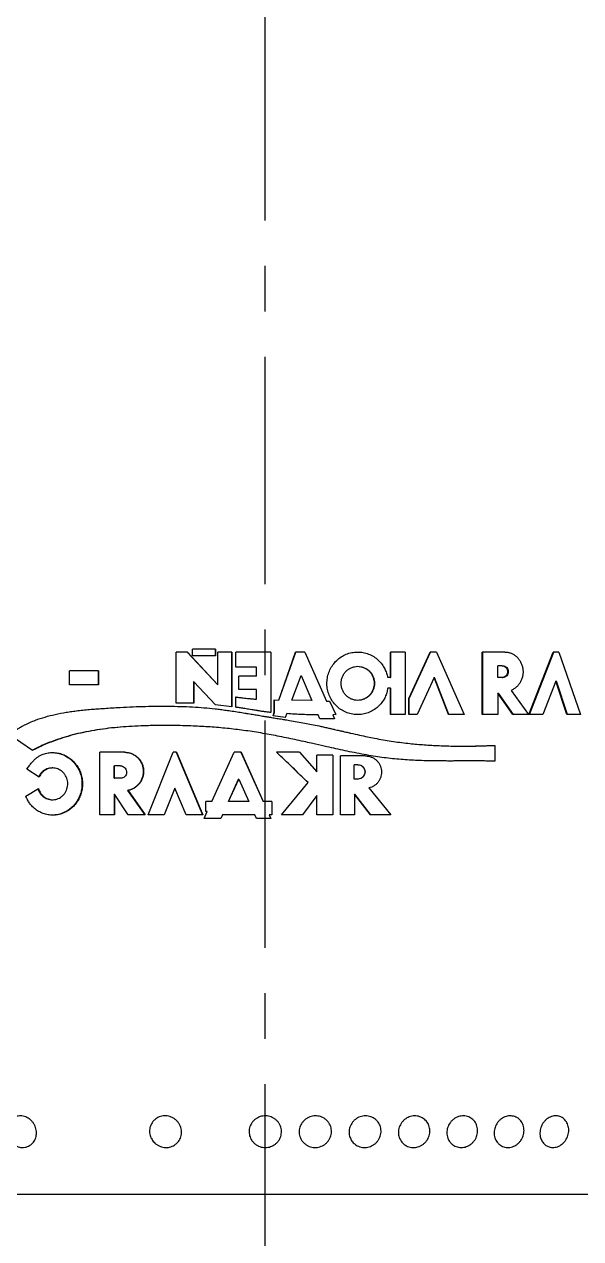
# Model space of a CAD drawing. Header units: millimetres. Extents: x 8 to 862, y 8 to 585.
# Drawn here: x 725.7 to 756.8, y 201.1 to 268.9 of the extents above; entities that cross this region are included whole.
import ezdxf

# ---------------------------------------------------------------- set-up
doc = ezdxf.new("R2010")
doc.units = ezdxf.units.MM
doc.linetypes.add('CENTERX2', pattern=[20.32, 12.7, -2.54, 2.54, -2.54])
doc.layers.add('CENTERLINE', color=4, linetype='CENTERX2')
doc.layers.add('HATCH', color=3, linetype='Continuous')
doc.layers.add('OUTLINE', color=7, linetype='Continuous', lineweight=25)

msp = doc.modelspace()

# ---------------------------------------------------------------- hatches: boundary and pattern name
at = {"layer": 'HATCH'}
h = msp.add_hatch(dxfattribs=at)
h.set_pattern_fill('NET', color=256, angle=45, style=0)
edge = h.paths.add_edge_path(flags=0)
edge.add_line((759.48174, 410.83639), (753.43321, 410.83639))
edge.add_line((753.43321, 410.83639), (754.16571, 402.14876))
edge.add_spline(control_points=[(754.16571, 402.14876), (754.21739, 401.53585), (754.288, 400.92328), (754.46779, 399.69886), (754.57736, 399.08526), (754.96211, 397.26135), (755.29252, 396.06765), (755.69625, 394.896)], knot_values=[0, 0, 0, 0, 0.25, 0.25, 0.5, 0.5, 1, 1, 1, 1], weights=[1, 1, 1, 1, 1, 1, 1, 1], degree=3, periodic=0)
edge.add_spline(control_points=[(755.69625, 394.896), (756.10223, 393.71779), (756.46009, 392.52157), (756.92346, 390.69975), (757.06566, 390.0879), (757.32516, 388.85486), (757.44252, 388.23293), (757.96143, 385.12864), (758.16578, 382.64082), (758.16578, 380.14876)], knot_values=[0, 0, 0, 0, 0.25, 0.25, 0.375, 0.375, 0.5, 0.5, 1, 1, 1, 1], weights=[1, 1, 1, 1, 1, 1, 1, 1, 1, 1], degree=3, periodic=0)
edge.add_spline(control_points=[(758.16578, 380.14876), (758.16578, 379.38801), (758.13113, 378.63202), (757.99424, 377.12933), (757.89199, 376.38262), (757.75594, 375.64056)], knot_values=[0, 0, 0, 0, 0.5, 0.5, 1, 1, 1, 1], weights=[1, 1, 1, 1, 1, 1], degree=3, periodic=0)
edge.add_spline(control_points=[(757.75594, 375.64056), (757.56108, 374.57768), (757.41337, 373.50279), (757.21522, 371.32822), (757.16577, 370.23663), (757.16577, 369.14876)], knot_values=[0, 0, 0, 0, 0.5, 0.5, 1, 1, 1, 1], weights=[1, 1, 1, 1, 1, 1], degree=3, periodic=0)
edge.add_spline(control_points=[(757.16577, 369.14876), (757.16577, 368.76313), (757.19417, 368.3731), (757.30539, 367.61174), (757.38798, 367.23734), (757.60686, 366.50107), (757.74422, 366.13698), (758.0702, 365.43352), (758.2578, 365.09534), (758.47006, 364.77071)], knot_values=[0, 0, 0, 0, 0.25, 0.25, 0.5, 0.5, 0.75, 0.75, 1, 1, 1, 1], weights=[1, 1, 1, 1, 1, 1, 1, 1, 1, 1], degree=3, periodic=0)
edge.add_spline(control_points=[(758.47006, 364.77071), (758.93832, 364.05457), (759.40658, 363.33843), (759.87485, 362.62228), (764.3201, 355.82385), (768.76533, 349.02541), (773.21055, 342.22696)], knot_values=[0.0242018, 0.0242018, 0.0242018, 0.0242018, 0.02676874, 0.02676874, 0.02676874, 0.05113696, 0.05113696, 0.05113696, 0.05113696], weights=[1, 1, 1, 1, 1, 1, 1], degree=3, periodic=0)
edge.add_spline(control_points=[(773.21055, 342.22696), (773.47372, 341.82449), (773.70648, 341.40545), (774.11143, 340.53435), (774.28444, 340.07922), (774.56167, 339.15057), (774.66605, 338.67842), (774.80615, 337.71839), (774.8409, 337.23432), (774.8409, 336.75441)], knot_values=[0, 0, 0, 0, 0.25, 0.25, 0.5, 0.5, 0.75, 0.75, 1, 1, 1, 1], weights=[1, 1, 1, 1, 1, 1, 1, 1, 1, 1], degree=3, periodic=0)
edge.add_line((774.8409, 336.75441), (774.8409, 331.85461))
edge.add_spline(control_points=[(774.8409, 331.85461), (774.8409, 331.59868), (774.80184, 331.09284), (774.68734, 330.5986), (774.61056, 330.35448)], knot_values=[0, 0, 0, 0, 0.5, 1, 1, 1, 1], weights=[1, 1, 1, 1, 1], degree=3, periodic=0)
edge.add_line((774.61056, 330.35448), (774.57911, 330.25448))
edge.add_spline(control_points=[(774.57911, 330.25448), (774.53368, 330.11005), (774.4992, 329.96244), (774.45268, 329.66074), (774.4409, 329.50711), (774.4409, 329.35441)], knot_values=[0, 0, 0, 0, 0.5, 0.5, 1, 1, 1, 1], weights=[1, 1, 1, 1, 1, 1], degree=3, periodic=0)
edge.add_line((774.4409, 329.35441), (774.4409, 236.23726))
edge.add_line((774.4409, 236.23726), (774.4409, 234.03726))
edge.add_line((774.4409, 234.03726), (774.4409, 223.35936))
edge.add_spline(control_points=[(774.4409, 223.35936), (774.4409, 223.17789), (774.46087, 222.99667), (774.53789, 222.64689), (774.59478, 222.47695), (774.67079, 222.31217)], knot_values=[0, 0, 0, 0, 0.5, 0.5, 1, 1, 1, 1], weights=[1, 1, 1, 1, 1, 1], degree=3, periodic=0)
edge.add_arc((772.9909, 221.53726), 1.85, 0, 24.7633796, ccw=False)
edge.add_line((774.8409, 221.53726), (774.8409, 216.03726))
edge.add_spline(control_points=[(774.8409, 216.03726), (774.8409, 214.98841), (774.80657, 213.93783), (774.70269, 212.35932), (774.65933, 211.83271), (774.55492, 210.7786), (774.49372, 210.25015), (774.14512, 207.62256), (773.73046, 205.56057), (773.18472, 203.53726)], knot_values=[0, 0, 0, 0, 0.25, 0.25, 0.375, 0.375, 0.5, 0.5, 1, 1, 1, 1], weights=[1, 1, 1, 1, 1, 1, 1, 1, 1, 1], degree=3, periodic=0)
edge.add_line((773.18472, 203.53726), (779.45427, 201.25534))
edge.add_arc((702.8729, 216.03726), 77.99494, 349.0749889, 360)
edge.add_line((780.86784, 216.03726), (780.86784, 221.53726))
edge.add_arc((772.99104, 221.53726), 7.87679, 0, 13.559875)
edge.add_arc((786.94104, 224.90178), 6.47321, 180, 193.559875, ccw=False)
edge.add_line((780.46784, 224.90178), (780.46784, 328.13439))
edge.add_arc((786.94104, 328.13439), 6.47321, 167.7261922, 180, ccw=False)
edge.add_arc((769.84104, 331.85461), 11.02679, 347.7261922, 360)
edge.add_line((780.86784, 331.85461), (780.86784, 336.75441))
edge.add_arc((764.84104, 336.75441), 16.02679, 0, 33.1789317)
edge.add_line((778.25492, 345.52516), (764.28345, 366.89295))
edge.add_arc((769.7013, 370.43545), 6.47321, 176.861318, 213.1789317, ccw=False)
edge.add_arc((793.16604, 369.14876), 29.97321, 169.6111422, 176.861318, ccw=False)
edge.add_arc((733.16604, 380.14876), 31.02679, 349.6111422, 360)
edge.add_arc((712.89777, 380.14876), 51.29507, 0, 19.0124906)
edge.add_arc((784.05998, 404.66923), 23.97321, 184.8194221, 199.0124906, ccw=False)
edge.add_line((760.17153, 402.6551), (759.48174, 410.83639))

# ---------------------------------------------------------------- linework, layer by layer
at = {"layer": 'CENTERLINE'}
msp.add_line((739.16604, 156.34842), (739.16604, 430.8663), dxfattribs=at)
at = {"layer": 'OUTLINE'}
for p, q in [((734.81802, 233.83726), (734.17964, 233.83726)), ((734.17964, 230.97868), (734.17964, 233.83726)), ((734.80591, 233.83726), (736.51424, 232.00238)), ((734.81802, 233.83726), (736.52161, 232.00238)), ((736.38015, 234.00173), (735.10587, 234.00173)), ((735.10587, 233.62423), (735.10587, 234.00173)), ((736.38015, 233.62423), (735.10587, 233.62423)), ((736.37238, 234.00173), (736.37238, 233.62423)), ((736.38015, 234.00173), (736.38015, 233.62423)), ((737.29075, 233.83726), (736.52161, 233.83726)), ((736.52161, 232.00238), (736.52161, 233.83726)), ((737.28552, 233.83726), (737.28552, 230.76917)), ((737.29075, 233.83726), (737.29075, 230.76917)), ((739.4782, 233.83726), (737.51121, 233.83726)), ((737.51121, 232.98764), (737.51121, 233.83726)), ((739.4782, 233.83726), (739.4782, 230.45968)), ((739.91777, 231.15526), (740.85984, 233.83726)), ((739.91986, 231.15526), (740.86456, 233.83726)), ((741.37809, 233.83726), (740.85984, 233.83726)), ((741.37809, 233.83726), (742.59504, 231.09752)), ((746.98827, 233.83726), (746.15562, 233.83726)), ((746.15562, 232.40822), (746.15562, 233.83726)), ((746.1751, 232.40822), (746.1751, 233.83726)), ((746.98827, 233.83726), (746.98827, 230.33726)), ((747.18515, 231.23972), (748.37255, 233.83726)), ((747.2075, 231.23972), (748.3982, 233.83726)), ((748.7398, 233.83726), (748.37255, 233.83726)), ((748.7398, 233.83726), (750.28479, 230.33726)), ((752.54676, 233.83726), (751.28035, 233.83726)), ((751.28035, 230.33726), (751.28035, 233.83726)), ((751.31412, 230.33726), (751.31412, 233.83726)), ((753.89263, 230.33726), (755.25085, 233.83726)), ((753.93368, 230.33726), (755.29568, 233.83726)), ((755.56718, 233.83726), (755.25085, 233.83726)), ((755.56718, 233.83726), (756.78407, 230.33726)), ((729.84881, 232.79298), (728.23399, 232.79298)), ((728.23399, 232.00343), (728.23399, 232.79298)), ((729.82284, 232.79298), (729.82284, 232.00343)), ((729.84881, 232.79298), (729.84881, 232.00343)), ((738.66706, 232.98764), (737.51121, 232.98764)), ((738.66706, 232.48201), (738.66706, 232.98764)), ((744.34297, 233.03726), (744.32858, 233.03726)), ((752.15832, 232.4057), (752.15832, 233.06839)), ((752.39971, 233.06839), (752.15832, 233.06839)), ((752.39971, 233.06839), (752.43659, 233.06839)), ((735.16146, 232.17707), (735.16146, 230.97868)), ((735.17259, 232.17707), (735.16146, 232.17707)), ((735.17259, 232.17707), (735.17259, 230.97868)), ((736.38015, 230.87711), (735.17259, 232.17707)), ((738.66706, 232.48201), (737.69507, 232.48201)), ((737.69507, 231.75112), (737.69507, 232.48201)), ((740.64893, 231.14293), (741.16971, 232.51583)), ((741.16971, 232.51583), (741.76824, 231.12508)), ((741.16971, 232.51583), (741.1753, 232.51583)), ((741.1753, 232.51583), (741.77549, 231.12508)), ((746.15562, 232.40822), (746.00591, 232.40822)), ((746.15562, 232.40822), (746.1751, 232.40822)), ((748.59981, 232.40822), (747.65551, 230.33726)), ((749.39677, 230.33726), (748.59981, 232.40822)), ((748.59981, 232.40822), (748.62611, 232.40822)), ((749.42529, 230.33726), (748.62611, 232.40822)), ((752.39971, 232.4057), (752.15832, 232.4057)), ((752.39971, 232.4057), (752.43659, 232.4057)), ((755.40032, 232.20972), (754.67871, 230.33726)), ((756.01407, 230.33726), (755.40032, 232.20972)), ((755.40032, 232.20972), (755.44557, 232.20972)), ((756.06103, 230.33726), (755.44557, 232.20972)), ((729.84881, 232.00343), (728.23399, 232.00343)), ((736.52161, 232.00238), (736.51424, 232.00238)), ((738.66689, 231.75112), (737.69507, 231.75112)), ((738.66689, 231.20461), (738.66689, 231.75112)), ((746.15562, 231.82187), (746.01508, 231.82187)), ((746.15562, 230.33726), (746.15562, 231.82187)), ((746.15562, 231.82187), (746.1751, 231.82187)), ((746.1751, 230.33726), (746.1751, 231.82187)), ((752.99452, 230.33726), (752.15832, 231.54737)), ((752.15832, 231.54737), (752.15832, 230.33726)), ((752.15832, 231.54737), (752.19453, 231.54737)), ((753.03306, 230.33726), (752.19453, 231.54737)), ((752.89682, 231.69191), (753.8642, 230.33726)), ((735.17259, 230.97868), (734.17964, 230.97868)), ((737.29075, 230.76917), (736.38015, 230.87711)), ((737.51121, 230.75316), (737.51121, 231.32736)), ((738.66689, 231.20461), (738.6655, 231.20461)), ((739.6711, 231.16132), (739.91777, 231.15526)), ((739.6711, 230.45333), (739.6711, 231.16132)), ((739.6725, 230.45333), (739.6725, 231.16132)), ((739.91777, 231.15526), (739.91986, 231.15526)), ((741.76824, 231.12508), (740.64893, 231.14293)), ((741.76824, 231.12508), (741.77549, 231.12508)), ((742.59504, 231.09752), (742.75888, 231.08938)), ((742.75888, 231.08938), (743.11133, 230.33726)), ((744.32853, 231.13726), (744.34292, 231.13726)), ((747.18515, 230.33726), (747.18515, 231.23972)), ((747.18515, 231.23972), (747.2075, 231.23972)), ((747.2075, 230.33726), (747.2075, 231.23972)), ((739.60804, 230.27389), (739.6711, 230.45333)), ((740.28485, 230.18363), (739.60804, 230.27389)), ((739.60804, 230.27389), (739.60927, 230.27389)), ((739.60927, 230.27389), (739.6725, 230.45333)), ((740.28797, 230.18363), (739.60927, 230.27389)), ((739.6711, 230.45333), (739.6725, 230.45333)), ((740.36433, 230.39302), (740.28485, 230.18363)), ((740.36433, 230.39302), (740.36767, 230.39302)), ((742.20797, 230.10227), (742.11352, 230.32204)), ((742.11352, 230.32204), (742.12173, 230.32204)), ((742.21645, 230.10227), (742.12173, 230.32204)), ((743.03621, 230.10227), (742.20797, 230.10227)), ((743.11133, 230.33726), (742.93466, 230.33145)), ((742.93466, 230.33145), (743.03621, 230.10227)), ((746.98827, 230.33726), (746.15562, 230.33726)), ((747.65551, 230.33726), (747.18515, 230.33726)), ((750.28479, 230.33726), (749.39677, 230.33726)), ((752.15832, 230.33726), (751.28035, 230.33726)), ((753.8642, 230.33726), (752.99452, 230.33726)), ((754.67871, 230.33726), (753.89263, 230.33726)), ((756.78407, 230.33726), (756.01407, 230.33726)), ((733.55279, 229.73158), (733.53715, 229.73158)), ((726.16754, 228.34169), (724.8613, 229.22722)), ((731.31601, 228.23726), (729.91724, 228.23726)), ((729.91724, 224.73726), (729.91724, 228.23726)), ((732.6282, 224.73726), (734.01168, 228.23726)), ((734.19576, 228.23726), (734.01168, 228.23726)), ((734.18191, 228.23726), (735.66111, 224.73726)), ((734.19576, 228.23726), (735.67085, 224.73726)), ((736.17637, 225.47994), (737.41986, 228.23726)), ((737.81004, 228.23726), (737.41986, 228.23726)), ((737.80627, 228.23726), (739.05326, 225.47994)), ((737.81004, 228.23726), (739.05357, 225.47994)), ((741.07242, 228.23726), (739.79743, 228.23726)), ((741.07242, 228.23726), (742.03988, 227.13901)), ((742.94, 228.0791), (742.03988, 228.0791)), ((742.03988, 227.13901), (742.03988, 228.0791)), ((742.04789, 227.13901), (742.04789, 228.0791)), ((742.94, 228.0791), (742.94, 224.73726)), ((744.76879, 228.03144), (743.36339, 228.03144)), ((743.36339, 224.73726), (743.36339, 228.03144)), ((743.37509, 224.73726), (743.37509, 228.03144)), ((750.1901, 228.57891), (750.22082, 228.57891)), ((751.98696, 228.62343), (751.98696, 227.73975)), ((726.53314, 226.84723), (725.84086, 227.29176)), ((727.28865, 227.35828), (727.25555, 227.35828)), ((730.72325, 226.78231), (730.72325, 227.48026)), ((730.72325, 227.48026), (730.74672, 227.48026)), ((730.74672, 226.78231), (730.74672, 227.48026)), ((731.07058, 227.48026), (730.74672, 227.48026)), ((744.12729, 226.74092), (744.12729, 227.5371)), ((744.3343, 227.5371), (744.12729, 227.5371)), ((744.3343, 227.5371), (744.34871, 227.5371)), ((730.72325, 226.78231), (730.74672, 226.78231)), ((731.14863, 226.78231), (730.74672, 226.78231)), ((737.10693, 225.47994), (737.67777, 226.74092)), ((737.11266, 225.47994), (737.6819, 226.74092)), ((737.6819, 226.74092), (737.67777, 226.74092)), ((737.6819, 226.74092), (738.25042, 225.47994)), ((742.03988, 227.13901), (742.04789, 227.13901)), ((744.3343, 226.74092), (744.12729, 226.74092)), ((744.3343, 226.74092), (744.34871, 226.74092)), ((725.78041, 225.78778), (726.49161, 226.21071)), ((731.47398, 226.10235), (732.42755, 224.73726)), ((731.47398, 226.10235), (731.49536, 226.10235)), ((731.49536, 226.10235), (732.44627, 224.73726)), ((734.10334, 226.22835), (733.50766, 224.73726)), ((734.11741, 226.22835), (733.52338, 224.73726)), ((734.11741, 226.22835), (734.10334, 226.22835)), ((734.74476, 224.73726), (734.11741, 226.22835)), ((740.06712, 224.73726), (741.55637, 226.54078)), ((740.06963, 224.73726), (741.56303, 226.54078)), ((741.55637, 226.54078), (741.56303, 226.54078)), ((744.95363, 226.24152), (746.18506, 224.73726)), ((727.25494, 225.58455), (727.28805, 225.58455)), ((730.72325, 225.90261), (730.72325, 224.73726)), ((730.72325, 225.90261), (730.74672, 225.90261)), ((730.74672, 225.90261), (730.74672, 224.73726)), ((731.49536, 224.73726), (730.74672, 225.90261)), ((736.17637, 225.47994), (735.84051, 225.47994)), ((735.84051, 224.9218), (735.84051, 225.47994)), ((737.11266, 225.47994), (737.10693, 225.47994)), ((738.25042, 225.47994), (737.11266, 225.47994)), ((739.5318, 225.47994), (739.05357, 225.47994)), ((739.5318, 225.47994), (739.5318, 224.73726)), ((742.03988, 225.81902), (741.23984, 224.73726)), ((742.03988, 224.73726), (742.03988, 225.81902)), ((742.03988, 225.81902), (742.04789, 225.81902)), ((742.04789, 224.73726), (742.04789, 225.81902)), ((744.15186, 225.90261), (744.15186, 224.73726)), ((745.05147, 224.73726), (744.15186, 225.90261)), ((744.15186, 225.90261), (744.16575, 225.90261)), ((745.06788, 224.73726), (744.16575, 225.90261)), ((730.74672, 224.73726), (729.91724, 224.73726)), ((732.44627, 224.73726), (731.49536, 224.73726)), ((733.52338, 224.73726), (732.6282, 224.73726)), ((735.67085, 224.73726), (734.74476, 224.73726)), ((735.75475, 224.54337), (735.92506, 224.9218)), ((735.92506, 224.9218), (735.84051, 224.9218)), ((736.77096, 224.73726), (736.68329, 224.54337)), ((736.77762, 224.73726), (736.69019, 224.54337)), ((736.77762, 224.73726), (736.77096, 224.73726)), ((738.58537, 224.73726), (736.77762, 224.73726)), ((738.67283, 224.54337), (738.58537, 224.73726)), ((739.3886, 224.73726), (739.47606, 224.54337)), ((739.5318, 224.73726), (739.3886, 224.73726)), ((741.23984, 224.73726), (740.06712, 224.73726)), ((742.94, 224.73726), (742.03988, 224.73726)), ((744.15186, 224.73726), (743.36339, 224.73726)), ((746.18506, 224.73726), (745.05147, 224.73726)), ((736.69019, 224.54337), (735.75475, 224.54337)), ((739.47606, 224.54337), (738.67283, 224.54337)), ((773.18472, 203.53726), (705.14737, 203.53726))]:
    msp.add_line(p, q, dxfattribs=at)
for points, knots in [([(746.01508, 231.82187), (746.00464, 231.77685), (745.98473, 231.69102), (745.95199, 231.56449), (745.91395, 231.44225), (745.86665, 231.32326), (745.78077, 231.15129), (745.63283, 230.94112), (745.40352, 230.71537), (745.13799, 230.53404), (744.84282, 230.40771), (744.53043, 230.33884), (744.20991, 230.33146), (743.89251, 230.3839), (743.59047, 230.49667), (743.31326, 230.66321), (743.07298, 230.87949), (742.87477, 231.13588), (742.72809, 231.42502), (742.63473, 231.73636), (742.60096, 232.05935), (742.6246, 232.38281), (742.70784, 232.69632), (742.84531, 232.99048), (743.03562, 233.25345), (743.26873, 233.47713), (743.53992, 233.6524), (743.83813, 233.77518), (744.15394, 233.83818), (744.47466, 233.84145), (744.78888, 233.78308), (745.08773, 233.66686), (745.35874, 233.49478), (745.59546, 233.27676), (745.7503, 233.07136), (745.84184, 232.90187), (745.89288, 232.78442), (745.93481, 232.6634), (745.97148, 232.53802), (745.99407, 232.45286), (746.00591, 232.40822)], [0, 0, 0, 0, 0.01343048, 0.02560897, 0.03798419, 0.05063707, 0.06283257, 0.09393787, 0.12514066, 0.15659665, 0.18768386, 0.21887098, 0.24998979, 0.28121376, 0.31256958, 0.34372069, 0.3750583, 0.40621675, 0.43748463, 0.4687619, 0.50010108, 0.5312568, 0.56241147, 0.59379263, 0.62508243, 0.65630753, 0.6873594, 0.71875746, 0.75002999, 0.7811266, 0.81230293, 0.84333189, 0.87474368, 0.90592617, 0.93714508, 0.94933789, 0.96202209, 0.97438754, 0.98657265, 1, 1, 1, 1]), ([(752.54676, 233.83726), (752.60666, 233.83399), (752.726, 233.82747), (752.89901, 233.77529), (753.06103, 233.69426), (753.20703, 233.58269), (753.33327, 233.44594), (753.43501, 233.28699), (753.51041, 233.1115), (753.55603, 232.92426), (753.57184, 232.73121), (753.55601, 232.53822), (753.51039, 232.35088), (753.43494, 232.17546), (753.33319, 232.01637), (753.20695, 231.88021), (753.06145, 231.76714), (752.95183, 231.71705), (752.89682, 231.69191)], [0, 0, 0, 0, 0.06272715, 0.12499379, 0.18747885, 0.24999511, 0.31248031, 0.37499722, 0.43746634, 0.49999916, 0.56245129, 0.62500076, 0.68747031, 0.75000278, 0.81248817, 0.87500446, 0.93728525, 1, 1, 1, 1]), ([(744.32853, 231.13726), (744.38877, 231.14089), (744.51046, 231.14824), (744.68534, 231.20726), (744.84695, 231.29537), (744.98664, 231.41478), (745.10038, 231.55948), (745.18367, 231.7248), (745.23628, 231.90286), (745.25366, 232.08726), (745.23629, 232.27166), (745.18366, 232.44973), (745.10037, 232.61503), (744.98664, 232.75977), (744.84694, 232.87902), (744.68535, 232.96772), (744.51046, 233.02456), (744.32855, 233.04355), (744.14651, 233.02456), (743.97123, 232.96772), (743.80905, 232.87902), (743.66866, 232.75977), (743.55425, 232.61503), (743.47039, 232.44972), (743.41739, 232.27165), (743.39988, 232.08725), (743.41739, 231.90286), (743.4704, 231.72478), (743.55426, 231.55948), (743.66866, 231.41477), (743.80904, 231.29537), (743.97123, 231.20726), (744.14652, 231.14824), (744.26826, 231.14089), (744.32853, 231.13726)], [0, 0, 0, 0, 0.03091794, 0.06245558, 0.09393797, 0.12501409, 0.15597455, 0.18745953, 0.21889236, 0.24999976, 0.28111157, 0.31254076, 0.34402926, 0.37498603, 0.40606168, 0.43754444, 0.46908193, 0.50000002, 0.53091791, 0.56245558, 0.59393824, 0.625014, 0.65597439, 0.68745941, 0.71889284, 0.75000024, 0.78111142, 0.81254061, 0.8440297, 0.87498591, 0.90606201, 0.93754444, 0.96908195, 1, 1, 1, 1]), ([(744.34297, 233.03725), (744.40336, 233.03362), (744.52535, 233.02628), (744.70069, 232.96727), (744.86274, 232.87917), (745.00283, 232.75978), (745.11688, 232.61508), (745.20042, 232.44976), (745.2532, 232.27168), (745.27063, 232.08726), (745.2532, 231.90285), (745.20043, 231.72477), (745.11689, 231.55944), (745.00283, 231.41474), (744.86274, 231.29534), (744.70069, 231.20725), (744.52534, 231.14824), (744.40333, 231.14089), (744.34292, 231.13726)], [0, 0, 0, 0, 0.06190628, 0.12505534, 0.18807036, 0.25023903, 0.31213557, 0.37506406, 0.43785146, 0.49999235, 0.56212444, 0.62491911, 0.68784068, 0.74974446, 0.81191407, 0.87492834, 0.93807771, 1, 1, 1, 1]), ([(752.39971, 233.06839), (752.44008, 233.06329), (752.52059, 233.05312), (752.62303, 232.97679), (752.691, 232.86719), (752.71515, 232.73707), (752.69112, 232.60685), (752.62292, 232.49726), (752.52054, 232.42072), (752.43998, 232.41071), (752.39971, 232.4057)], [0, 0, 0, 0, 0.12533659, 0.24996606, 0.37503618, 0.49995996, 0.62485937, 0.74998763, 0.87500935, 1, 1, 1, 1]), ([(752.43659, 233.06839), (752.47707, 233.0633), (752.55776, 233.05314), (752.66048, 232.97684), (752.72868, 232.86724), (752.75292, 232.73707), (752.7288, 232.6068), (752.66038, 232.49721), (752.55772, 232.42071), (752.47697, 232.4107), (752.43659, 232.4057)], [0, 0, 0, 0, 0.12549708, 0.25019429, 0.37519665, 0.49995975, 0.62469815, 0.74975952, 0.87484899, 1, 1, 1, 1]), ([(724.8613, 229.22722), (724.91907, 229.26742), (725.01995, 229.33762), (725.15508, 229.42975), (725.26413, 229.50148), (725.35947, 229.56179), (725.45017, 229.61671), (725.53778, 229.66736), (725.62466, 229.71507), (725.77902, 229.79525), (726.01297, 229.90447), (726.39433, 230.05773), (726.8654, 230.21456), (727.43755, 230.3601), (727.94057, 230.45543), (728.36706, 230.51985), (728.70451, 230.56317), (729.06429, 230.60225), (729.42752, 230.63499), (729.80135, 230.66414), (730.19148, 230.69131), (730.61239, 230.7178), (731.14861, 230.74849), (731.76791, 230.77827), (732.46034, 230.80179), (733.11631, 230.81336), (733.77347, 230.81344), (734.43103, 230.80012), (735.09187, 230.77128), (735.73058, 230.72701), (736.25041, 230.67709), (736.6639, 230.62821), (736.98371, 230.58615), (737.32477, 230.53735), (737.61421, 230.49277), (737.85012, 230.45513), (738.0276, 230.42631), (738.20242, 230.39751), (738.37274, 230.36911), (738.56368, 230.33716), (738.80328, 230.29693), (739.00901, 230.26238), (739.15069, 230.2385), (739.2175, 230.22731), (739.29746, 230.21421), (739.39916, 230.19763), (739.52414, 230.17739), (739.66418, 230.15479), (739.81158, 230.13105), (739.95828, 230.10744), (740.09946, 230.0848), (740.23688, 230.06263), (740.37242, 230.04049), (740.61255, 230.001), (740.94523, 229.9444), (741.35892, 229.86917), (741.76318, 229.78998), (742.10407, 229.71837), (742.40346, 229.65345), (742.59483, 229.61097), (742.7434, 229.57771), (742.83866, 229.55628), (742.9383, 229.53377), (743.05104, 229.50822), (743.20678, 229.47276), (743.39046, 229.43096), (743.57831, 229.38816), (743.72552, 229.35461), (743.83215, 229.3303), (743.90023, 229.31477), (744.09635, 229.27019), (744.41642, 229.19926), (744.85882, 229.10498), (745.29599, 229.01663), (745.74044, 228.9338), (746.20661, 228.85772), (746.67004, 228.79191), (747.24964, 228.72186), (747.95345, 228.65641), (748.78835, 228.60559), (749.5497, 228.58229), (750.23229, 228.57729), (750.68885, 228.58166), (751.00963, 228.5883), (751.20286, 228.59329), (751.42328, 228.60074), (751.68849, 228.61087), (751.88173, 228.619), (751.98696, 228.62343)], [0, 0, 0, 0, 0.00792429, 0.01383772, 0.01839464, 0.02260777, 0.02653295, 0.03033181, 0.03400593, 0.03770365, 0.04994734, 0.06312056, 0.08404445, 0.1057969, 0.1293312, 0.14121883, 0.15380526, 0.16709525, 0.18127538, 0.19405306, 0.20835719, 0.22418856, 0.24019152, 0.26693671, 0.29154887, 0.3151444, 0.33765837, 0.36216919, 0.3856183, 0.40835799, 0.43045814, 0.44122081, 0.45265135, 0.46475153, 0.47783024, 0.48375373, 0.49011606, 0.49691733, 0.50255974, 0.50844052, 0.51746139, 0.52833765, 0.53057344, 0.53270519, 0.53552534, 0.53916945, 0.54363749, 0.5489591, 0.55421959, 0.55947991, 0.56472707, 0.56939361, 0.57425315, 0.57930568, 0.59522772, 0.61008844, 0.62398085, 0.63902555, 0.6471503, 0.65660126, 0.65990937, 0.66337906, 0.66701033, 0.67080318, 0.67571099, 0.68405406, 0.69091567, 0.69629573, 0.7001943, 0.70261131, 0.70376592, 0.72171373, 0.73772148, 0.75230078, 0.76965964, 0.78642439, 0.80331216, 0.82034782, 0.84983045, 0.88039408, 0.91212382, 0.93398326, 0.9563087, 0.96318707, 0.97001065, 0.9780535, 0.9880499, 1, 1, 1, 1]), ([(737.5066, 231.32736), (737.58489, 231.31667), (737.72731, 231.29723), (737.91997, 231.27236), (738.09366, 231.25154), (738.26777, 231.23423), (738.46144, 231.21804), (738.59579, 231.2092), (738.6655, 231.20461)], [0, 0, 0, 0, 0.20343808, 0.37009967, 0.49999747, 0.65363831, 0.82029206, 1, 1, 1, 1]), ([(737.51121, 231.32736), (737.58928, 231.31667), (737.7313, 231.29723), (737.92342, 231.27236), (738.09664, 231.25155), (738.27026, 231.23423), (738.46339, 231.21804), (738.59737, 231.2092), (738.66689, 231.20461)], [0, 0, 0, 0, 0.20343392, 0.37009794, 0.50000427, 0.65363896, 0.82029063, 1, 1, 1, 1]), ([(739.4782, 230.45968), (739.40886, 230.46711), (739.27489, 230.48148), (739.07279, 230.50811), (738.90441, 230.53323), (738.78763, 230.5516), (738.71687, 230.56309), (738.64619, 230.57467), (738.53941, 230.59213), (738.3986, 230.6152), (738.24694, 230.64005), (738.10015, 230.66369), (737.96811, 230.6846), (737.84345, 230.70398), (737.72616, 230.72182), (737.61624, 230.73815), (737.5454, 230.74827), (737.51121, 230.75316)], [0, 0, 0, 0, 0.10514733, 0.20317615, 0.30734001, 0.36184117, 0.3814242, 0.41544987, 0.46983844, 0.54459069, 0.63063371, 0.70163531, 0.7688593, 0.83230766, 0.89197974, 0.94787714, 1, 1, 1, 1]), ([(739.47907, 230.45968), (739.40947, 230.46695), (739.30867, 230.47749), (739.20821, 230.49088), (739.1771, 230.49503)], [0, 0, 0, 0, 0.69040594, 1, 1, 1, 1]), ([(742.11352, 230.32204), (741.82446, 230.32635), (741.24142, 230.33503), (740.65834, 230.37358), (740.36433, 230.39302)], [0, 0, 0, 0, 0.49577402, 1, 1, 1, 1]), ([(742.12173, 230.32204), (741.83187, 230.32635), (741.2472, 230.33503), (740.6625, 230.37358), (740.36767, 230.39302)], [0, 0, 0, 0, 0.49577584, 1, 1, 1, 1]), ([(733.31831, 229.7309), (733.31587, 229.73092), (733.00378, 229.73285), (732.46471, 229.71874), (731.71353, 229.68815), (731.05529, 229.64221), (730.40797, 229.57761), (729.76968, 229.49064), (729.14699, 229.38037), (728.54925, 229.24698), (727.96822, 229.08826), (727.526, 228.94298), (727.21399, 228.82837), (727.0304, 228.75675), (726.85269, 228.68319), (726.67309, 228.60365), (726.50222, 228.52375), (726.32682, 228.43847), (726.21468, 228.38294), (726.15228, 228.35204)], [0, 0, 0, 0, 0.00096812, 0.12404601, 0.21552851, 0.30226283, 0.38960455, 0.47838661, 0.56368226, 0.64735893, 0.72906535, 0.81121004, 0.83934185, 0.86653082, 0.89278644, 0.91902674, 0.94795223, 0.97104018, 1, 1, 1, 1]), ([(751.98696, 227.73975), (751.89653, 227.74125), (751.72909, 227.74403), (751.49723, 227.74731), (751.30258, 227.74959), (751.12246, 227.75081), (750.95786, 227.75114), (750.79242, 227.75118), (750.62982, 227.75098), (750.44225, 227.75054), (750.24275, 227.74991), (750.04889, 227.74937), (749.85205, 227.74883), (749.62364, 227.74822), (749.34375, 227.74822), (749.03973, 227.74926), (748.71784, 227.75195), (748.33905, 227.75789), (747.90896, 227.76914), (747.44281, 227.78813), (746.98053, 227.81526), (746.51289, 227.8526), (746.03619, 227.90265), (745.55741, 227.96563), (745.06285, 228.04301), (744.54416, 228.13495), (744.01779, 228.23784), (743.49569, 228.34756), (742.98308, 228.46016), (742.42346, 228.58652), (741.90471, 228.7044), (741.39765, 228.81866), (740.94738, 228.91754), (740.45875, 229.02118), (739.97575, 229.11889), (739.49841, 229.21019), (738.86767, 229.32303), (738.08573, 229.44567), (737.14081, 229.56162), (736.19957, 229.64468), (735.24942, 229.69992), (734.28995, 229.72892), (733.34039, 229.73481), (732.48139, 229.72), (731.733, 229.68771), (731.07652, 229.64216), (730.43149, 229.5775), (729.79531, 229.49058), (729.1747, 229.38036), (728.57897, 229.24697), (727.99973, 229.08824), (727.55857, 228.94311), (727.24734, 228.82846), (727.06424, 228.75684), (726.88669, 228.68308), (726.70751, 228.60351), (726.53691, 228.52352), (726.35529, 228.43492), (726.23653, 228.37595), (726.16754, 228.34169)], [0, 0, 0, 0, 0.01084076, 0.02007204, 0.02769386, 0.03404094, 0.04149911, 0.04723715, 0.05365159, 0.06074245, 0.06939965, 0.07717617, 0.08355648, 0.09252707, 0.1039636, 0.11630449, 0.12800613, 0.1414325, 0.16028517, 0.17779297, 0.19523504, 0.21352122, 0.23156039, 0.25001009, 0.26855521, 0.28846689, 0.30975253, 0.32924314, 0.3487155, 0.36892386, 0.3938279, 0.40851619, 0.42729492, 0.44555875, 0.46453254, 0.48253265, 0.50001768, 0.53632655, 0.57120621, 0.60675741, 0.64242582, 0.67831494, 0.71510446, 0.75000969, 0.77607813, 0.80071813, 0.82551528, 0.85076025, 0.8750071, 0.89876362, 0.92200086, 0.94537698, 0.9533735, 0.96110711, 0.96858064, 0.97608235, 0.98427657, 0.99086598, 1, 1, 1, 1]), ([(725.84086, 227.29176), (725.86809, 227.32955), (725.91644, 227.39664), (725.98619, 227.49154), (726.05319, 227.57898), (726.12213, 227.66373), (726.21295, 227.76719), (726.32557, 227.87936), (726.47056, 227.99355), (726.65523, 228.09932), (726.88862, 228.18367), (727.16582, 228.22655), (727.44894, 228.22157), (727.72611, 228.16636), (727.9905, 228.06519), (728.23418, 227.91894), (728.45178, 227.73162), (728.63646, 227.50706), (728.7847, 227.25415), (728.88903, 226.9789), (728.94771, 226.68952), (728.95856, 226.39359), (728.92301, 226.09951), (728.83909, 225.81659), (728.71195, 225.55203), (728.54427, 225.31379), (728.34124, 225.10772), (728.10738, 224.94154), (727.85171, 224.81727), (727.58119, 224.74079), (727.30318, 224.71315), (727.02493, 224.7364), (726.75392, 224.80721), (726.49837, 224.92667), (726.26567, 225.08853), (726.10341, 225.25066), (725.99795, 225.38565), (725.93509, 225.47953), (725.88016, 225.57682), (725.8296, 225.67968), (725.79734, 225.75057), (725.78041, 225.78778)], [0, 0, 0, 0, 0.0152254, 0.02703912, 0.03850968, 0.05128482, 0.06285913, 0.08374761, 0.10365521, 0.12401403, 0.1547891, 0.18675093, 0.21833284, 0.24987682, 0.28118065, 0.3122573, 0.34332317, 0.37471434, 0.40616172, 0.43731442, 0.46849396, 0.49988094, 0.53116482, 0.56241016, 0.59371082, 0.62497866, 0.65615538, 0.68754013, 0.71892251, 0.75007994, 0.78116686, 0.81252381, 0.84393712, 0.87527696, 0.90688217, 0.93807248, 0.95059461, 0.96296057, 0.97486314, 0.98680646, 1, 1, 1, 1]), ([(727.24413, 228.21646), (727.30142, 228.21701), (727.45257, 228.21846), (727.69421, 228.16506), (727.95931, 228.06556), (728.20367, 227.91888), (728.42187, 227.7317), (728.60708, 227.50709), (728.75575, 227.2542), (728.86038, 226.9789), (728.91925, 226.68951), (728.93011, 226.39352), (728.89443, 226.09945), (728.81028, 225.81651), (728.68278, 225.55197), (728.51461, 225.31372), (728.31102, 225.10772), (728.0765, 224.94132), (727.82013, 224.81794), (727.55376, 224.73965), (727.37351, 224.72852), (727.28598, 224.72311)], [0, 0, 0, 0, 0.0332053, 0.087622426, 0.14161877, 0.195197956, 0.248740378, 0.302813464, 0.356966713, 0.410583064, 0.464254476, 0.518240619, 0.572086308, 0.625842031, 0.679732316, 0.733579145, 0.787301718, 0.841401183, 0.895524935, 0.949269548, 1, 1, 1, 1]), ([(731.29413, 228.23726), (731.3595, 228.23367), (731.48975, 228.22653), (731.67861, 228.16916), (731.85452, 228.08045), (732.01107, 227.95869), (732.14368, 227.81038), (732.24637, 227.63921), (732.31712, 227.45203), (732.35175, 227.25466), (732.35086, 227.05413), (732.31261, 226.85744), (732.24016, 226.67091), (732.13435, 226.50175), (732.00042, 226.35452), (731.84169, 226.23644), (731.66505, 226.14686), (731.53774, 226.1172), (731.47398, 226.10235)], [0, 0, 0, 0, 0.0628143, 0.125162, 0.18771204, 0.25024828, 0.3127374, 0.37521239, 0.43763238, 0.50007712, 0.56247235, 0.62492168, 0.68735183, 0.74983198, 0.81232299, 0.8748627, 0.93732539, 1, 1, 1, 1]), ([(731.31601, 228.23726), (731.38119, 228.23367), (731.5111, 228.22653), (731.69944, 228.16915), (731.87487, 228.08043), (732.03098, 227.95866), (732.16322, 227.81034), (732.26561, 227.6392), (732.33614, 227.45202), (732.37069, 227.2547), (732.36981, 227.05417), (732.33167, 226.85751), (732.25944, 226.67096), (732.15393, 226.50181), (732.02038, 226.35456), (731.86209, 226.23647), (731.68593, 226.14688), (731.55895, 226.11721), (731.49536, 226.10235)], [0, 0, 0, 0, 0.06271968, 0.124992662, 0.187478054, 0.249993951, 0.312480201, 0.374996284, 0.437458169, 0.499997013, 0.562450917, 0.624999682, 0.68747501, 0.750000578, 0.812485557, 0.875002253, 0.937401597, 1, 1, 1, 1]), ([(741.55637, 226.54078), (741.26344, 226.82353), (740.67758, 227.38902), (740.09081, 227.95451), (739.79743, 228.23726)], [0, 0, 0, 0, 0.50000102, 1, 1, 1, 1]), ([(741.56303, 226.54078), (741.26928, 226.82353), (740.68179, 227.38902), (740.09339, 227.95451), (739.79919, 228.23726)], [0, 0, 0, 0, 0.50000086, 1, 1, 1, 1]), ([(744.76879, 228.03144), (744.82362, 228.02848), (744.93282, 228.02259), (745.0909, 227.97554), (745.23811, 227.90267), (745.36936, 227.80259), (745.48094, 227.68051), (745.56804, 227.53943), (745.62903, 227.38482), (745.66058, 227.22142), (745.66304, 227.05482), (745.63483, 226.89076), (745.57837, 226.73433), (745.49413, 226.59148), (745.38619, 226.46595), (745.25701, 226.36371), (745.11211, 226.28437), (745.00653, 226.25582), (744.95363, 226.24152)], [0, 0, 0, 0, 0.06276467, 0.12499174, 0.18747388, 0.24999301, 0.31247581, 0.37499581, 0.43745005, 0.49999532, 0.56244004, 0.62499856, 0.6874716, 0.75000055, 0.81248242, 0.87500224, 0.93738046, 1, 1, 1, 1]), ([(750.2207, 228.57929), (750.39278, 228.57982), (750.65179, 228.58062), (750.99383, 228.58709), (751.23202, 228.59306), (751.46986, 228.60113), (751.7162, 228.61058), (751.89445, 228.61807), (751.98696, 228.62195)], [0, 0, 0, 0, 0.28989587, 0.43633758, 0.57949653, 0.69443754, 0.84140573, 1, 1, 1, 1]), ([(726.49161, 226.21071), (726.50815, 226.16225), (726.54118, 226.0655), (726.6195, 225.93495), (726.71565, 225.81984), (726.82981, 225.72496), (726.95742, 225.65197), (727.09537, 225.60402), (727.23918, 225.58148), (727.38471, 225.58618), (727.52764, 225.61683), (727.66341, 225.67363), (727.78836, 225.75382), (727.89806, 225.85599), (727.98995, 225.9762), (728.06031, 226.11154), (728.10799, 226.25747), (728.13048, 226.40991), (728.1282, 226.5642), (728.10005, 226.7156), (728.04805, 226.85989), (727.97273, 226.99223), (727.87735, 227.10934), (727.76401, 227.20688), (727.63685, 227.2829), (727.49919, 227.33406), (727.35555, 227.35998), (727.2101, 227.35872), (727.06714, 227.33151), (726.93119, 227.27802), (726.80573, 227.20093), (726.69553, 227.1012), (726.60103, 226.98358), (726.55579, 226.89273), (726.53314, 226.84723)], [0, 0, 0, 0, 0.03141745, 0.06272489, 0.09397059, 0.12519024, 0.15641658, 0.18765872, 0.21889253, 0.25014086, 0.28137751, 0.31262823, 0.34386687, 0.37512007, 0.40635873, 0.43761236, 0.468842, 0.50010606, 0.53133132, 0.56259505, 0.5938284, 0.62507995, 0.65631117, 0.68755425, 0.71878034, 0.75001739, 0.78123661, 0.8124658, 0.84367758, 0.87489694, 0.90609876, 0.93732823, 0.96861226, 1, 1, 1, 1]), ([(727.2556, 227.35496), (727.22934, 227.35549), (727.15459, 227.35698), (727.03309, 227.33062), (726.89662, 227.27801), (726.77072, 227.20049), (726.6603, 227.10098), (726.5658, 226.98342), (726.52062, 226.89276), (726.49793, 226.84723)], [0, 0, 0, 0, 0.08282145, 0.23580186, 0.38879306, 0.54168417, 0.69455098, 0.84662138, 1, 1, 1, 1]), ([(731.07058, 227.48026), (731.11248, 227.47559), (731.19605, 227.46628), (731.30527, 227.39587), (731.38345, 227.29318), (731.42085, 227.16791), (731.41216, 227.0372), (731.35867, 226.91906), (731.26783, 226.82508), (731.18844, 226.79659), (731.14863, 226.78231)], [0, 0, 0, 0, 0.12534649, 0.24997383, 0.37501066, 0.49999041, 0.62496677, 0.75002077, 0.87463458, 1, 1, 1, 1]), ([(744.3343, 227.5371), (744.38593, 227.53099), (744.48895, 227.51882), (744.62011, 227.42706), (744.70728, 227.29539), (744.73819, 227.13903), (744.70741, 226.98257), (744.62, 226.85091), (744.48889, 226.75895), (744.38582, 226.74693), (744.3343, 226.74092)], [0, 0, 0, 0, 0.1252639, 0.24996963, 0.37502922, 0.49996475, 0.6248858, 0.7499915, 0.87503305, 1, 1, 1, 1]), ([(744.34871, 227.5371), (744.40047, 227.531), (744.50372, 227.51883), (744.63525, 227.42713), (744.7227, 227.29545), (744.75373, 227.13903), (744.72284, 226.98251), (744.63513, 226.85085), (744.50367, 226.75894), (744.40036, 226.74693), (744.34871, 226.74092)], [0, 0, 0, 0, 0.12542463, 0.25019671, 0.37518985, 0.49996483, 0.62472533, 0.74976454, 0.87487254, 1, 1, 1, 1]), ([(751.98696, 227.74033), (751.90809, 227.74163), (751.75198, 227.74421), (751.53136, 227.74732), (751.33599, 227.74959), (751.15487, 227.75081), (750.98922, 227.75113), (750.87349, 227.75121), (750.82105, 227.75114), (750.81724, 227.75114)], [0, 0, 0, 0, 0.20348147, 0.40274388, 0.56707781, 0.70460787, 0.86644702, 0.99029054, 1, 1, 1, 1]), ([(726.45628, 226.21071), (726.47282, 226.16226), (726.50575, 226.06581), (726.58392, 225.93546), (726.68018, 225.82053), (726.79463, 225.7256), (726.92262, 225.652), (727.06095, 225.60536), (727.17348, 225.58343), (727.23841, 225.58671), (727.25489, 225.58755)], [0, 0, 0, 0, 0.1366974, 0.27215984, 0.40831894, 0.54458709, 0.68086688, 0.81724197, 0.9536009, 1, 1, 1, 1]), ([(725.56787, 206.1559), (725.52065, 206.16089), (725.42621, 206.17086), (725.28769, 206.21718), (725.15667, 206.28575), (725.0366, 206.37599), (724.93143, 206.48549), (724.84361, 206.61029), (724.77625, 206.74742), (724.73036, 206.89228), (724.70799, 207.04117), (724.70868, 207.18965), (724.73329, 207.33365), (724.78013, 207.46945), (724.84882, 207.59288), (724.93669, 207.70122), (725.04207, 207.79061), (725.16162, 207.85942), (725.29239, 207.90461), (725.43055, 207.92581), (725.57223, 207.92122), (725.71341, 207.89191), (725.84977, 207.83763), (725.97757, 207.76091), (726.09269, 207.66305), (726.19223, 207.54785), (726.27277, 207.41789), (726.33276, 207.27769), (726.36978, 207.13074), (726.38383, 206.9816), (726.37367, 206.83425), (726.34065, 206.69269), (726.28479, 206.56111), (726.20851, 206.44258), (726.11314, 206.34114), (726.00188, 206.25863), (725.87729, 206.19907), (725.73214, 206.15767), (725.62658, 206.15653), (725.56787, 206.1559)], [0, 0, 0, 0, 0.0270473, 0.05409402, 0.08113809, 0.10818124, 0.13512824, 0.16207434, 0.18887921, 0.21568367, 0.24236716, 0.26904946, 0.29568202, 0.32231591, 0.34899466, 0.37567438, 0.40247178, 0.42926962, 0.45620573, 0.48314226, 0.51017848, 0.53721443, 0.56426942, 0.59132364, 0.61830767, 0.64529044, 0.67214326, 0.69899503, 0.72571202, 0.75242996, 0.77906876, 0.80570887, 0.83236285, 0.85901614, 0.88576879, 0.91252232, 0.9394154, 0.96630893, 1, 1, 1, 1]), ([(732.86799, 206.54273), (732.82498, 206.61357), (732.7557, 206.72768), (732.70955, 206.90484), (732.6941, 207.05345), (732.70494, 207.20177), (732.74003, 207.34533), (732.79951, 207.48003), (732.88077, 207.60265), (732.98243, 207.70914), (733.1011, 207.79735), (733.23402, 207.86381), (733.37725, 207.90755), (733.5269, 207.92615), (733.67872, 207.91999), (733.82816, 207.88811), (733.9711, 207.83235), (734.10298, 207.75335), (734.2204, 207.65436), (734.31937, 207.53742), (734.39777, 207.4068), (734.45264, 207.26562), (734.48347, 207.11852), (734.48851, 206.96928), (734.46881, 206.82223), (734.42395, 206.68149), (734.35623, 206.55061), (734.26659, 206.43371), (734.15824, 206.33331), (734.03352, 206.25313), (733.89624, 206.19456), (733.75001, 206.16038), (733.59899, 206.15069), (733.44765, 206.16695), (733.30004, 206.20766), (733.16137, 206.27312), (733.0069, 206.37636), (732.92099, 206.47926), (732.86799, 206.54273)], [0, 0, 0, 0, 0.04373733, 0.0704615, 0.09718412, 0.12383334, 0.15048199, 0.1771316, 0.20378325, 0.23052406, 0.25726497, 0.28414267, 0.31102117, 0.33802386, 0.36502637, 0.39208821, 0.41914966, 0.44617966, 0.47320948, 0.50013035, 0.52705067, 0.55383047, 0.5806097, 0.6072793, 0.63394802, 0.66058663, 0.68722655, 0.7139287, 0.7406316, 0.76746311, 0.79429497, 0.82126369, 0.84823285, 0.8752879, 0.90234231, 0.92939469, 0.95644621, 1, 1, 1, 1]), ([(738.51237, 206.42786), (738.4791, 206.46542), (738.41255, 206.54055), (738.33856, 206.67189), (738.28713, 206.81265), (738.2605, 206.95987), (738.25992, 207.10908), (738.28433, 207.25608), (738.334, 207.39672), (738.40652, 207.52748), (738.50081, 207.64424), (738.61355, 207.74451), (738.74227, 207.82459), (738.88307, 207.88309), (739.03222, 207.91725), (739.18548, 207.92698), (739.33834, 207.91086), (739.48657, 207.87025), (739.62549, 207.8053), (739.75145, 207.71883), (739.86025, 207.61249), (739.9494, 207.49028), (740.01563, 207.35503), (740.05807, 207.21135), (740.07466, 207.06284), (740.06614, 206.91398), (740.03176, 206.76885), (739.97362, 206.63124), (739.89237, 206.50534), (739.79106, 206.394), (739.67175, 206.30112), (739.53819, 206.22843), (739.39372, 206.17911), (739.24252, 206.15363), (739.08893, 206.15396), (738.93713, 206.17904), (738.79229, 206.2297), (738.64484, 206.30798), (738.55974, 206.38499), (738.51237, 206.42786)], [0, 0, 0, 0, 0.02678143, 0.0535611, 0.08033503, 0.10710713, 0.1337699, 0.1604343, 0.18706984, 0.21370581, 0.24040576, 0.26710787, 0.29393755, 0.32076713, 0.34773163, 0.37469631, 0.40174469, 0.428793, 0.45583929, 0.48288488, 0.50984207, 0.53679887, 0.56361896, 0.59043754, 0.61712997, 0.64382383, 0.67045753, 0.69709257, 0.72376203, 0.75043198, 0.77721469, 0.80399861, 0.83092327, 0.85784844, 0.88488079, 0.91191325, 0.93897306, 0.96603179, 1, 1, 1, 1]), ([(741.28146, 206.44922), (741.25015, 206.48782), (741.18755, 206.56502), (741.12027, 206.69861), (741.07591, 206.84088), (741.05655, 206.98882), (741.06323, 207.1379), (741.09469, 207.28402), (741.151, 207.42297), (741.2296, 207.55136), (741.3292, 207.66508), (741.44642, 207.76173), (741.57857, 207.83768), (741.7217, 207.89168), (741.87196, 207.92106), (742.02509, 207.92589), (742.17654, 207.90486), (742.32214, 207.85951), (742.45727, 207.79011), (742.57841, 207.69966), (742.68147, 207.5899), (742.7642, 207.46493), (742.8235, 207.32768), (742.85872, 207.18276), (742.86801, 207.03385), (742.85229, 206.88538), (742.81105, 206.74144), (742.74652, 206.60576), (742.65954, 206.4825), (742.55329, 206.37442), (742.42998, 206.28537), (742.29344, 206.21696), (742.14715, 206.17228), (741.99531, 206.15165), (741.84235, 206.15692), (741.69237, 206.18687), (741.55057, 206.24218), (741.40754, 206.32516), (741.32654, 206.40486), (741.28146, 206.44922)], [0, 0, 0, 0, 0.02676791, 0.05353467, 0.08029404, 0.10705383, 0.13371045, 0.16036792, 0.18700498, 0.21364344, 0.24035526, 0.26706737, 0.29391048, 0.32075395, 0.34772976, 0.37470551, 0.40175795, 0.42880998, 0.45585123, 0.48289134, 0.50983699, 0.53678177, 0.56358739, 0.59039217, 0.61707624, 0.64375979, 0.67039371, 0.69702757, 0.72370479, 0.75038341, 0.77717955, 0.80397697, 0.83091446, 0.85785241, 0.88489158, 0.91193058, 0.93898767, 0.96604414, 1, 1, 1, 1]), ([(743.97096, 206.56669), (743.93458, 206.63882), (743.87597, 206.755), (743.84642, 206.93335), (743.84492, 207.08218), (743.86968, 207.22988), (743.91825, 207.37208), (743.9904, 207.50467), (744.0832, 207.62452), (744.19488, 207.72762), (744.32184, 207.81192), (744.46099, 207.87404), (744.60826, 207.91312), (744.75952, 207.92689), (744.91054, 207.91584), (745.05672, 207.87919), (745.19407, 207.81889), (745.31816, 207.73576), (745.4259, 207.63315), (745.51353, 207.51322), (745.57937, 207.38032), (745.62078, 207.23764), (745.6377, 207.08981), (745.62874, 206.94068), (745.59536, 206.7945), (745.5375, 206.65543), (745.45777, 206.52689), (745.35747, 206.41302), (745.24002, 206.31621), (745.10808, 206.24012), (744.96559, 206.18602), (744.81638, 206.1566), (744.66465, 206.15179), (744.51498, 206.17293), (744.37131, 206.21836), (744.23886, 206.2882), (744.0942, 206.39625), (744.01797, 206.50168), (743.97096, 206.56669)], [0, 0, 0, 0, 0.04374481, 0.07045719, 0.09716976, 0.12381431, 0.15045873, 0.17711453, 0.20377124, 0.23052399, 0.25727744, 0.28416849, 0.31106024, 0.33807199, 0.36508374, 0.39214649, 0.41920923, 0.44623206, 0.47325351, 0.50016169, 0.52706913, 0.55383502, 0.58060111, 0.60726384, 0.63392659, 0.66056672, 0.68720881, 0.71392127, 0.74063522, 0.76748042, 0.79432608, 0.82130625, 0.84828653, 0.87534555, 0.90240406, 0.92945072, 0.95649737, 1, 1, 1, 1]), ([(746.89714, 206.353), (746.86186, 206.38627), (746.79131, 206.4528), (746.70911, 206.57432), (746.64811, 206.70798), (746.61073, 206.85107), (746.59855, 206.9993), (746.61087, 207.14828), (746.64823, 207.29395), (746.70852, 207.43246), (746.79097, 207.55966), (746.89253, 207.67264), (747.01107, 207.76751), (747.1429, 207.84245), (747.28466, 207.89429), (747.43228, 207.92247), (747.5815, 207.925), (747.72819, 207.90271), (747.86779, 207.85518), (747.99657, 207.78468), (748.11028, 207.69235), (748.20622, 207.58181), (748.28096, 207.4555), (748.33327, 207.31788), (748.36087, 207.17233), (748.36412, 207.02343), (748.34202, 206.87514), (748.29632, 206.73155), (748.22737, 206.59683), (748.13793, 206.47422), (748.02969, 206.36776), (747.90614, 206.27963), (747.77025, 206.2133), (747.62597, 206.16977), (747.47735, 206.15146), (747.32841, 206.15787), (747.18413, 206.19049), (747.03504, 206.25018), (746.94646, 206.31623), (746.89714, 206.353)], [0, 0, 0, 0, 0.026833444, 0.053665815, 0.080491925, 0.107316221, 0.134012498, 0.160708344, 0.187343153, 0.213977456, 0.240644976, 0.267312463, 0.294090928, 0.320869363, 0.347787225, 0.374705509, 0.401732023, 0.428758402, 0.45581616, 0.482873495, 0.509872493, 0.536870409, 0.563742867, 0.590613769, 0.617348439, 0.644082734, 0.670728209, 0.697373304, 0.724019398, 0.750665344, 0.777400703, 0.80413586, 0.83100931, 0.85788289, 0.884883268, 0.911883509, 0.938944338, 0.966004425, 1, 1, 1, 1]), ([(749.50931, 206.43306), (749.48026, 206.47088), (749.42217, 206.54652), (749.36083, 206.67843), (749.32156, 206.81958), (749.30629, 206.96699), (749.3159, 207.11618), (749.34912, 207.26298), (749.40591, 207.40321), (749.48373, 207.53341), (749.58125, 207.64943), (749.69517, 207.74882), (749.82284, 207.82789), (749.96047, 207.88529), (750.10431, 207.91828), (750.25033, 207.9268), (750.39415, 207.90947), (750.53185, 207.8677), (750.65901, 207.80163), (750.77239, 207.71418), (750.86812, 207.60699), (750.94414, 207.48409), (750.9976, 207.34833), (751.02795, 207.20432), (751.03353, 207.0557), (751.01532, 206.90693), (750.97292, 206.76207), (750.90853, 206.62493), (750.82307, 206.49967), (750.71959, 206.38912), (750.60029, 206.29717), (750.46882, 206.22553), (750.32856, 206.17735), (750.1835, 206.15306), (750.03787, 206.1546), (749.89558, 206.18088), (749.76157, 206.23269), (749.62694, 206.31213), (749.55137, 206.38982), (749.50931, 206.43306)], [0, 0, 0, 0, 0.026777384, 0.053553988, 0.080324135, 0.107093056, 0.133754579, 0.160416085, 0.187052964, 0.213689275, 0.240393034, 0.267096564, 0.29392979, 0.320762923, 0.34773026, 0.37469758, 0.401747212, 0.428796243, 0.455841623, 0.482885348, 0.509840014, 0.536794328, 0.563610132, 0.590426618, 0.617117268, 0.643806743, 0.670441039, 0.697074839, 0.723746933, 0.750418798, 0.777205313, 0.803992244, 0.830920037, 0.857848422, 0.88488252, 0.911916413, 0.938975521, 0.966033973, 1, 1, 1, 1]), ([(752.17004, 206.39462), (752.14017, 206.43042), (752.08041, 206.50201), (752.01512, 206.6294), (751.97094, 206.76738), (751.94988, 206.91311), (751.95302, 207.06218), (751.97925, 207.2103), (752.02871, 207.35334), (752.09905, 207.48767), (752.18914, 207.60911), (752.29585, 207.71502), (752.41675, 207.80158), (752.54821, 207.86725), (752.68673, 207.90907), (752.82837, 207.92673), (752.96896, 207.91859), (753.10464, 207.88575), (753.2311, 207.82814), (753.34507, 207.74835), (753.4427, 207.64781), (753.52182, 207.53036), (753.5795, 207.39868), (753.61502, 207.25732), (753.62661, 207.10979), (753.61505, 206.96065), (753.57978, 206.81389), (753.52282, 206.67347), (753.44488, 206.54356), (753.34884, 206.42719), (753.23669, 206.3283), (753.11189, 206.24887), (752.97758, 206.19215), (752.83759, 206.15888), (752.69596, 206.1512), (752.55649, 206.16832), (752.42397, 206.21134), (752.28962, 206.28181), (752.21281, 206.35428), (752.17004, 206.39462)], [0, 0, 0, 0, 0.02680325, 0.05360574, 0.08039989, 0.1071946, 0.13387064, 0.16054724, 0.18718031, 0.21381398, 0.24049906, 0.26718477, 0.29399203, 0.32079982, 0.34774499, 0.37469052, 0.40173121, 0.42877152, 0.45582424, 0.48287615, 0.50985206, 0.53682716, 0.56366965, 0.59051165, 0.61722103, 0.64393055, 0.67056775, 0.69720544, 0.72386404, 0.7505219, 0.77728409, 0.80404623, 0.83094963, 0.85785302, 0.88487288, 0.91189303, 0.93895471, 0.96601572, 1, 1, 1, 1]), ([(754.61071, 206.54123), (754.58004, 206.61199), (754.53062, 206.72597), (754.50924, 206.90305), (754.51229, 207.05164), (754.53902, 207.19999), (754.58707, 207.34363), (754.65609, 207.47846), (754.74333, 207.60125), (754.84706, 207.70795), (754.96396, 207.79641), (755.09112, 207.86314), (755.22486, 207.90717), (755.36139, 207.92608), (755.49693, 207.92022), (755.6273, 207.88863), (755.74902, 207.83318), (755.85809, 207.75443), (755.95186, 207.65567), (756.02703, 207.53892), (756.08222, 207.40846), (756.11516, 207.26738), (756.12592, 207.12032), (756.1134, 206.97108), (756.07903, 206.82398), (756.0229, 206.68315), (755.94744, 206.55212), (755.85396, 206.43503), (755.74557, 206.33441), (755.62477, 206.25398), (755.4951, 206.19512), (755.36008, 206.16065), (755.22347, 206.15065), (755.08941, 206.16661), (754.96138, 206.20701), (754.84412, 206.2722), (754.71687, 206.37513), (754.65121, 206.47786), (754.61071, 206.54123)], [0, 0, 0, 0, 0.04373684, 0.0704619, 0.09718682, 0.12383463, 0.15048348, 0.17713404, 0.20378459, 0.23052454, 0.25726506, 0.28414189, 0.31101944, 0.33802149, 0.36502341, 0.39208529, 0.41914634, 0.44617784, 0.47320795, 0.50012931, 0.52705033, 0.55383025, 0.58061108, 0.60728098, 0.63395036, 0.66058865, 0.68722814, 0.71392993, 0.74063234, 0.76746296, 0.79429415, 0.82126197, 0.84823023, 0.87528505, 0.90233921, 0.92939215, 0.95644398, 1, 1, 1, 1])]:
    msp.add_open_spline(points, degree=3, knots=knots, dxfattribs=at)

doc.saveas('drawing.dxf')
